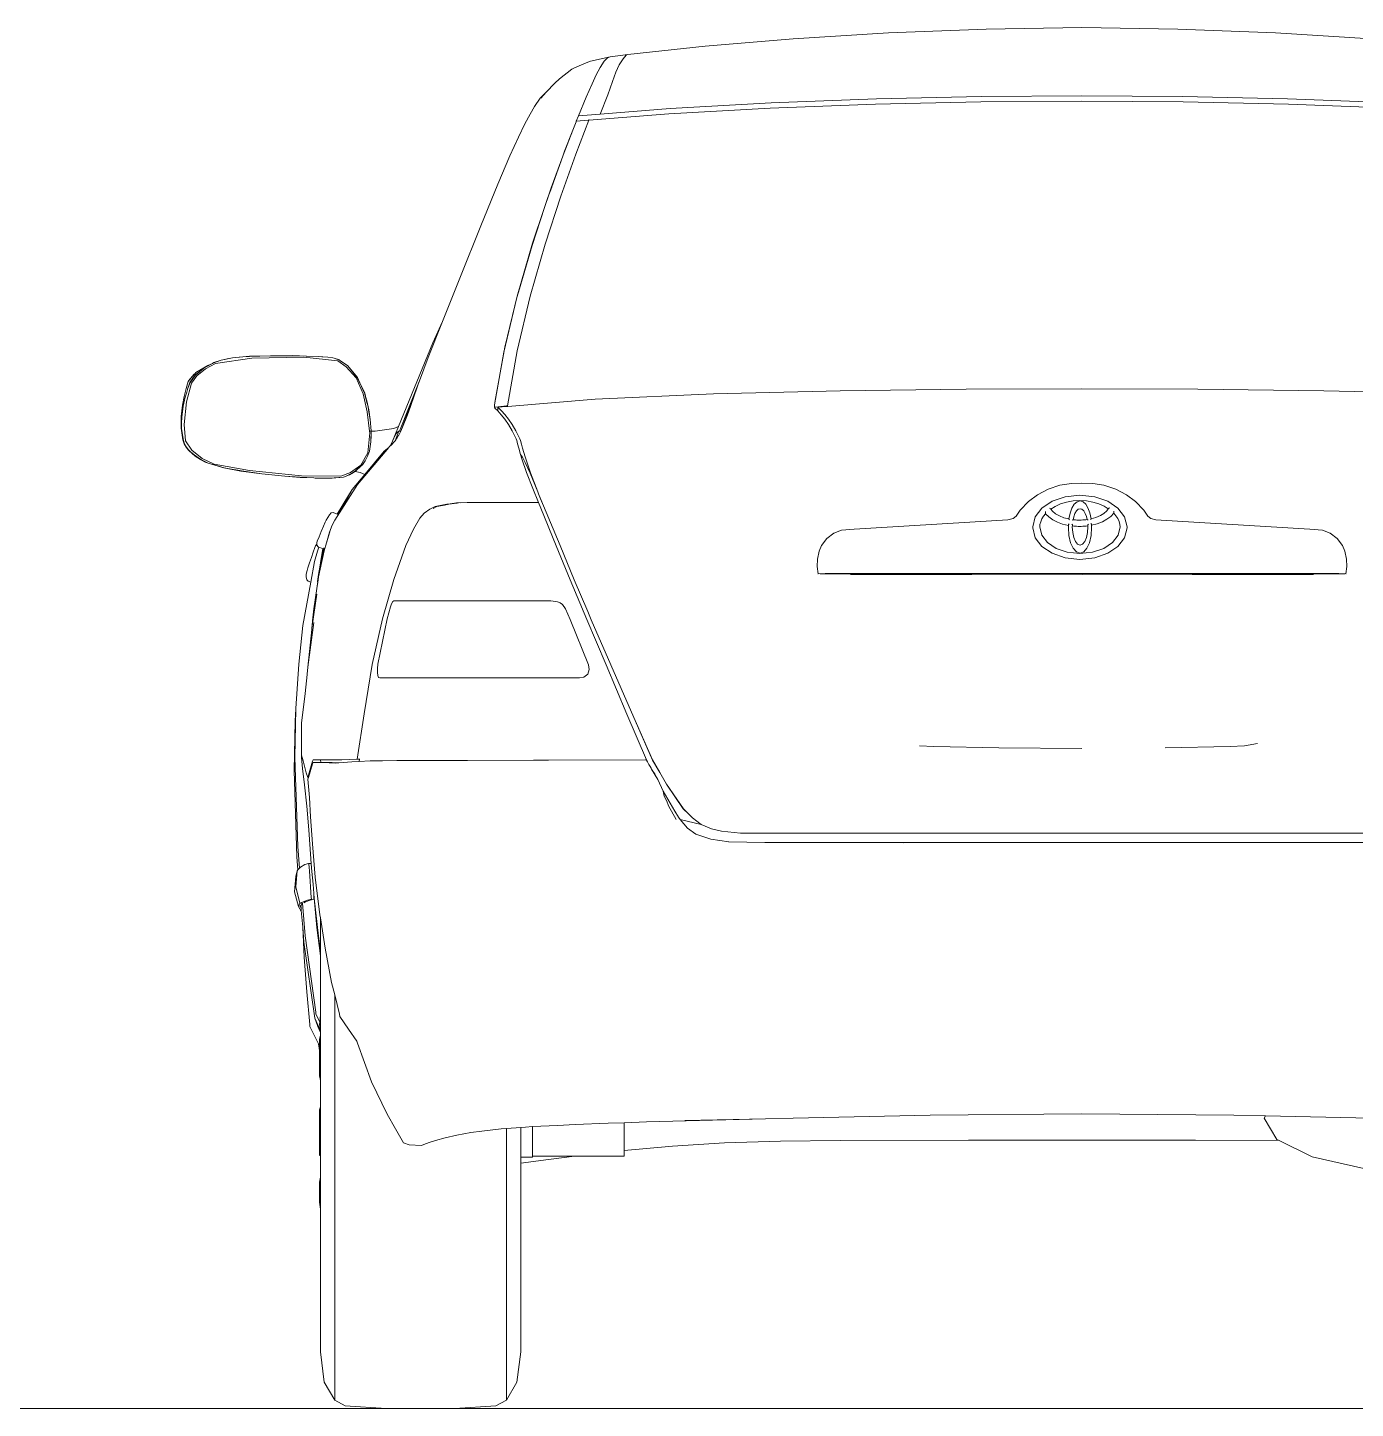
# Model space of a CAD drawing. Header units: inches. Extents: x 1944 to 3775, y -462 to 1299.
# Drawn here: x 2106.9 to 2164.9, y 1212.1 to 1272.4 of the extents above; entities that cross this region are included whole.
import ezdxf

# ---------------------------------------------------------------- set-up
doc = ezdxf.new("R2010")
doc.units = ezdxf.units.IN
doc.header["$MEASUREMENT"] = 0
doc.layers.add('CAR', color=173, linetype='Continuous', lineweight=13)

# ---------------------------------------------------------------- blocks, each defined once
blk = doc.blocks.new('A$C5CBA39AE')
at = {"layer": 'CAR'}
for p, q in [((-5.403, 60.23), (-1.212, 60.292)), ((2.978, 60.23), (-1.212, 60.292)), ((-17.681, 59.483), (-13.825, 59.804)), ((-13.825, 59.804), (-9.67, 60.061)), ((-9.67, 60.061), (-5.403, 60.23)), ((2.978, 60.23), (7.245, 60.061)), ((7.245, 60.061), (11.401, 59.804)), ((-21.831, 59.018), (-21.049, 59.118)), ((-21.131, 59.085), (-21.049, 59.118)), ((-21.049, 59.118), (-17.681, 59.483)), ((-23.376, 58.54), (-23.505, 58.476)), ((-22.795, 58.78), (-23.376, 58.54)), ((-22.677, 58.829), (-22.795, 58.78)), ((-22.677, 58.829), (-21.831, 59.018)), ((-22.264, 58.546), (-22.43, 58.236)), ((-22.085, 58.823), (-22.264, 58.546)), ((-21.936, 58.979), (-22.085, 58.823)), ((-21.831, 59.018), (-21.936, 58.979)), ((-21.571, 58.347), (-21.424, 58.661)), ((-21.424, 58.661), (-21.257, 58.935)), ((-21.257, 58.935), (-21.131, 59.085)), ((-24.041, 58.063), (-24.248, 57.862)), ((-24.041, 58.063), (-23.505, 58.476)), ((-22.43, 58.236), (-22.616, 57.843)), ((-21.931, 57.356), (-21.719, 57.946)), ((-21.719, 57.946), (-21.571, 58.347)), ((-24.889, 57.213), (-24.646, 57.451)), ((-24.855, 57.214), (-24.615, 57.469)), ((-24.646, 57.451), (-24.615, 57.469)), ((-24.615, 57.469), (-24.248, 57.862)), ((-22.616, 57.843), (-22.867, 57.262)), ((-22.256, 56.513), (-21.931, 57.356)), ((-10.195, 57.181), (-5.601, 57.282)), ((-5.601, 57.282), (-1.212, 57.314)), ((-1.212, 57.314), (3.177, 57.282)), ((3.177, 57.282), (7.771, 57.181)), ((-25.324, 56.506), (-25.134, 56.853)), ((-25.134, 56.853), (-24.889, 57.213)), ((-22.867, 57.262), (-23.206, 56.436)), ((-22.256, 56.513), (-19.2, 56.762)), ((-14.839, 56.781), (-19.263, 56.534)), ((-19.2, 56.762), (-14.795, 57.009)), ((-10.23, 56.953), (-14.839, 56.781)), ((-14.795, 57.009), (-10.195, 57.181)), ((-5.625, 57.053), (-10.23, 56.953)), ((-1.212, 57.085), (-5.625, 57.053)), ((3.201, 57.053), (-1.212, 57.085)), ((7.806, 56.953), (3.201, 57.053)), ((7.771, 57.181), (12.37, 57.009)), ((12.414, 56.781), (7.806, 56.953)), ((-25.83, 55.512), (-25.548, 56.084)), ((-25.548, 56.084), (-25.324, 56.506)), ((-23.452, 55.811), (-23.307, 56.184)), ((-22.75, 56.249), (-23.322, 54.771)), ((-23.211, 56.435), (-23.314, 56.205)), ((-22.772, 56.249), (-23.314, 56.205)), ((-23.314, 56.205), (-23.307, 56.184)), ((-23.307, 56.184), (-23.304, 56.19)), ((-23.211, 56.435), (-23.206, 56.436)), ((-23.206, 56.436), (-22.256, 56.513)), ((-22.777, 56.266), (-22.743, 56.269)), ((-19.263, 56.534), (-22.75, 56.251)), ((-22.75, 56.251), (-22.743, 56.268)), ((-22.75, 56.249), (-22.75, 56.251)), ((-22.743, 56.269), (-22.743, 56.268)), ((-26.208, 54.691), (-25.83, 55.512)), ((-23.873, 54.728), (-23.452, 55.811)), ((-23.812, 54.893), (-23.452, 55.811)), ((-23.873, 54.728), (-23.812, 54.893)), ((-26.736, 53.455), (-26.208, 54.691)), ((-24.396, 53.303), (-23.893, 54.672)), ((-24.376, 53.339), (-23.893, 54.672)), ((-23.322, 54.771), (-23.984, 52.935)), ((-23.893, 54.672), (-23.876, 54.718)), ((-23.876, 54.718), (-23.873, 54.728)), ((-27.476, 51.643), (-26.736, 53.455)), ((-24.542, 52.88), (-24.379, 53.33)), ((-24.496, 53.029), (-24.399, 53.293)), ((-24.399, 53.293), (-24.379, 53.33)), ((-24.399, 53.293), (-24.396, 53.303)), ((-24.376, 53.339), (-24.396, 53.303)), ((-24.379, 53.33), (-24.376, 53.339)), ((-24.708, 52.396), (-24.496, 53.029)), ((-24.689, 52.436), (-24.542, 52.88)), ((-23.984, 52.935), (-24.67, 50.838)), ((-25.234, 50.782), (-24.689, 52.436)), ((-25.213, 50.884), (-24.708, 52.396)), ((-24.689, 52.436), (-24.708, 52.396)), ((-28.369, 49.418), (-27.476, 51.643)), ((-25.865, 48.663), (-25.213, 50.884)), ((-25.828, 48.734), (-25.234, 50.782)), ((-24.67, 50.838), (-25.325, 48.56)), ((-29.151, 47.458), (-28.369, 49.418)), ((-26.466, 46.123), (-25.895, 48.503)), ((-26.429, 46.346), (-25.873, 48.63)), ((-25.895, 48.503), (-25.828, 48.734)), ((-25.325, 48.56), (-25.891, 46.181)), ((-25.828, 48.734), (-25.873, 48.63)), ((-25.873, 48.63), (-25.865, 48.663)), ((-29.777, 45.889), (-29.151, 47.458)), ((-29.575, 46.528), (-29.151, 47.458)), ((-31.074, 42.879), (-29.575, 46.528)), ((-37.473, 45.864), (-39.062, 45.62)), ((-38.82, 45.776), (-38.55, 45.826)), ((-38.817, 45.769), (-38.324, 45.868)), ((-38.55, 45.826), (-38.323, 45.875)), ((-38.55, 45.826), (-38.324, 45.868)), ((-38.324, 45.868), (-37.705, 45.928)), ((-38.323, 45.875), (-37.58, 45.94)), ((-37.705, 45.928), (-37.58, 45.94)), ((-37.705, 45.928), (-37.584, 45.938)), ((-37.584, 45.938), (-36.661, 45.962)), ((-37.58, 45.94), (-36.66, 45.964)), ((-35.204, 45.9), (-37.473, 45.864)), ((-36.661, 45.962), (-35.687, 45.957)), ((-36.66, 45.964), (-35.688, 45.972)), ((-35.688, 45.972), (-35.104, 45.944)), ((-35.687, 45.957), (-35.104, 45.944)), ((-33.727, 45.737), (-35.204, 45.9)), ((-35.104, 45.944), (-35.098, 45.944)), ((-35.098, 45.944), (-35.09, 45.943)), ((-35.09, 45.943), (-34.578, 45.925)), ((-35.09, 45.943), (-34.58, 45.928)), ((-34.58, 45.928), (-34.425, 45.918)), ((-34.578, 45.925), (-34.16, 45.9)), ((-34.425, 45.918), (-34.162, 45.905)), ((-34.425, 45.918), (-34.16, 45.9)), ((-34.162, 45.905), (-33.944, 45.872)), ((-34.16, 45.9), (-33.944, 45.872)), ((-33.944, 45.872), (-33.887, 45.864)), ((-33.944, 45.872), (-33.88, 45.864)), ((-33.887, 45.864), (-33.648, 45.777)), ((-33.88, 45.864), (-33.652, 45.78)), ((-30.156, 44.862), (-29.777, 45.889)), ((-26.872, 43.823), (-26.466, 46.123)), ((-26.85, 44.009), (-26.429, 46.346)), ((-25.891, 46.181), (-26.313, 43.778)), ((-39.975, 45.172), (-39.924, 45.23)), ((-39.948, 45.124), (-39.755, 45.282)), ((-39.944, 45.119), (-39.576, 45.428)), ((-39.924, 45.23), (-39.577, 45.435)), ((-39.502, 45.399), (-39.878, 45.091)), ((-39.755, 45.282), (-39.577, 45.435)), ((-39.755, 45.282), (-39.576, 45.428)), ((-39.577, 45.435), (-39.2, 45.633)), ((-39.577, 45.435), (-39.397, 45.54)), ((-39.576, 45.428), (-39.262, 45.598)), ((-39.062, 45.62), (-39.502, 45.399)), ((-39.2, 45.633), (-39.397, 45.54)), ((-39.262, 45.598), (-39.142, 45.66)), ((-39.262, 45.598), (-39.2, 45.633)), ((-39.2, 45.633), (-39.14, 45.664)), ((-39.142, 45.66), (-38.817, 45.769)), ((-39.14, 45.664), (-38.82, 45.776)), ((-33.351, 45.487), (-33.727, 45.737)), ((-33.648, 45.777), (-33.652, 45.78)), ((-33.648, 45.777), (-33.647, 45.777)), ((-33.647, 45.777), (-33.608, 45.749)), ((-33.608, 45.749), (-33.286, 45.52)), ((-33.608, 45.749), (-33.28, 45.52)), ((-32.919, 44.996), (-33.351, 45.487)), ((-33.286, 45.52), (-32.872, 45.016)), ((-33.28, 45.52), (-32.864, 45.02)), ((-40.352, 44.541), (-40.253, 44.835)), ((-40.108, 44.774), (-40.332, 43.955)), ((-40.283, 44.498), (-40.18, 44.796)), ((-40.283, 44.498), (-40.168, 44.794)), ((-40.253, 44.835), (-39.991, 45.153)), ((-40.239, 44.867), (-40.253, 44.835)), ((-40.239, 44.867), (-39.991, 45.153)), ((-40.18, 44.796), (-39.948, 45.124)), ((-40.168, 44.794), (-39.944, 45.119)), ((-39.878, 45.091), (-40.108, 44.774)), ((-39.991, 45.153), (-39.975, 45.172)), ((-32.608, 44.307), (-32.919, 44.996)), ((-32.872, 45.016), (-32.548, 44.327)), ((-32.864, 45.02), (-32.755, 44.782)), ((-32.567, 44.406), (-32.755, 44.782)), ((-32.755, 44.782), (-32.551, 44.337)), ((-31.022, 42.674), (-30.156, 44.862)), ((-30.548, 43.748), (-30.177, 44.805)), ((-30.319, 44.411), (-30.177, 44.805)), ((-30.177, 44.805), (-30.156, 44.862)), ((-40.514, 43.801), (-40.441, 44.192)), ((-40.479, 43.768), (-40.39, 44.153)), ((-40.476, 43.764), (-40.388, 44.156)), ((-40.441, 44.192), (-40.352, 44.541)), ((-40.39, 44.153), (-40.324, 44.367)), ((-40.388, 44.156), (-40.324, 44.367)), ((-40.324, 44.367), (-40.284, 44.496)), ((-40.283, 44.498), (-40.284, 44.496)), ((-32.435, 43.512), (-32.608, 44.307)), ((-32.551, 44.337), (-32.567, 44.406)), ((-32.551, 44.337), (-32.548, 44.332)), ((-32.548, 44.332), (-32.537, 44.283)), ((-32.489, 44.074), (-32.548, 44.327)), ((-32.548, 44.327), (-32.464, 43.98)), ((-32.537, 44.283), (-32.458, 43.991)), ((-32.537, 44.283), (-32.464, 43.98)), ((-30.319, 44.411), (-30.666, 43.488)), ((-22.485, 44.065), (-26.301, 43.755)), ((-17.311, 44.296), (-22.485, 44.065)), ((-11.772, 44.435), (-17.311, 44.296)), ((-6.271, 44.503), (-11.772, 44.435)), ((-1.212, 44.521), (-6.271, 44.503)), ((3.847, 44.503), (-1.212, 44.521)), ((9.348, 44.435), (3.847, 44.503)), ((14.886, 44.296), (9.348, 44.435)), ((-40.563, 43.316), (-40.514, 43.801)), ((-40.544, 43.284), (-40.521, 43.451)), ((-40.542, 43.289), (-40.476, 43.764)), ((-40.521, 43.451), (-40.479, 43.768)), ((-40.521, 43.451), (-40.476, 43.764)), ((-40.332, 43.955), (-40.439, 42.969)), ((-32.464, 43.98), (-32.402, 43.727)), ((-32.458, 43.991), (-32.372, 43.604)), ((-32.337, 42.672), (-32.435, 43.512)), ((-32.402, 43.727), (-32.375, 43.599)), ((-32.402, 43.727), (-32.372, 43.604)), ((-32.375, 43.599), (-32.31, 43.176)), ((-32.372, 43.604), (-32.304, 43.176)), ((-30.666, 43.488), (-30.976, 42.674)), ((-30.678, 43.389), (-30.548, 43.748)), ((-30.627, 43.515), (-30.678, 43.389)), ((-30.614, 43.549), (-30.627, 43.515)), ((-26.88, 43.702), (-26.879, 43.722)), ((-26.857, 43.68), (-26.88, 43.702)), ((-26.879, 43.722), (-26.877, 43.769)), ((-26.849, 43.725), (-26.879, 43.722)), ((-26.877, 43.769), (-26.872, 43.823)), ((-26.872, 43.823), (-26.864, 43.905)), ((-26.864, 43.905), (-26.85, 44.009)), ((-26.849, 43.725), (-26.857, 43.68)), ((-26.734, 43.56), (-26.857, 43.68)), ((-26.356, 43.774), (-26.849, 43.725)), ((-26.73, 43.556), (-26.734, 43.56)), ((-26.36, 43.751), (-26.73, 43.721)), ((-26.73, 43.721), (-26.575, 43.561)), ((-26.73, 43.721), (-26.73, 43.556)), ((-26.58, 43.389), (-26.73, 43.556)), ((-26.575, 43.561), (-26.423, 43.392)), ((-26.356, 43.774), (-26.36, 43.751)), ((-26.313, 43.754), (-26.36, 43.751)), ((-26.313, 43.778), (-26.356, 43.774)), ((-26.313, 43.749), (-26.313, 43.778)), ((-26.301, 43.755), (-26.308, 43.755)), ((-40.559, 42.806), (-40.563, 43.316)), ((-40.546, 42.784), (-40.544, 43.284)), ((-40.544, 43.014), (-40.542, 43.289)), ((-40.544, 42.784), (-40.544, 43.284)), ((-40.439, 42.969), (-40.374, 42.246)), ((-32.31, 43.176), (-32.268, 42.682)), ((-32.304, 43.176), (-32.264, 42.684)), ((-31.337, 42.239), (-31.074, 42.879)), ((-31.27, 42.781), (-31.074, 42.879)), ((-30.896, 42.843), (-30.968, 42.674)), ((-30.678, 43.389), (-30.896, 42.843)), ((-26.427, 43.195), (-26.58, 43.389)), ((-26.269, 42.965), (-26.427, 43.195)), ((-26.423, 43.392), (-26.271, 43.2)), ((-26.271, 43.2), (-26.112, 42.968)), ((-26.105, 42.684), (-26.269, 42.965)), ((-26.112, 42.968), (-25.946, 42.686)), ((-40.491, 42.292), (-40.559, 42.806)), ((-40.474, 42.266), (-40.546, 42.784)), ((-40.468, 42.268), (-40.544, 42.784)), ((-40.435, 42.125), (-40.491, 42.292)), ((-40.442, 42.171), (-40.474, 42.266)), ((-40.425, 42.121), (-40.468, 42.268)), ((-40.442, 42.171), (-40.468, 42.268)), ((-40.374, 42.246), (-40.1, 41.841)), ((-32.407, 41.732), (-32.327, 42.592)), ((-32.275, 42.209), (-32.343, 41.792)), ((-32.337, 42.672), (-32.293, 42.673)), ((-32.327, 42.592), (-32.337, 42.672)), ((-32.268, 42.682), (-32.28, 42.204)), ((-32.271, 42.481), (-32.28, 42.204)), ((-32.271, 42.481), (-32.275, 42.209)), ((-32.265, 42.673), (-32.271, 42.481)), ((-32.264, 42.684), (-32.265, 42.673)), ((-32.265, 42.673), (-32.089, 42.675)), ((-32.089, 42.675), (-31.27, 42.781)), ((-31.337, 42.239), (-31.417, 42.047)), ((-31.223, 42.248), (-31.413, 42.051)), ((-31.413, 42.051), (-31.337, 42.239)), ((-31.21, 42.494), (-31.337, 42.239)), ((-31.223, 42.248), (-31.05, 42.674)), ((-31.205, 42.268), (-31.223, 42.248)), ((-31.166, 42.562), (-31.21, 42.494)), ((-31.14, 42.369), (-31.205, 42.268)), ((-31.12, 42.622), (-31.166, 42.562)), ((-31.14, 42.376), (-31.106, 42.462)), ((-31.14, 42.376), (-31.135, 42.377)), ((-31.135, 42.377), (-31.14, 42.369)), ((-31.14, 42.369), (-31.14, 42.376)), ((-31.08, 42.462), (-31.135, 42.377)), ((-31.05, 42.674), (-31.12, 42.622)), ((-31.077, 42.466), (-31.08, 42.462)), ((-30.997, 42.618), (-31.077, 42.466)), ((-31.05, 42.674), (-31.022, 42.674)), ((-31.022, 42.674), (-30.976, 42.674)), ((-30.981, 42.649), (-30.997, 42.618)), ((-30.987, 42.646), (-30.997, 42.618)), ((-30.969, 42.671), (-30.981, 42.649)), ((-30.976, 42.674), (-30.968, 42.674)), ((-30.969, 42.673), (-30.969, 42.671)), ((-30.968, 42.674), (-30.966, 42.674)), ((-25.93, 42.341), (-26.105, 42.684)), ((-25.946, 42.686), (-25.77, 42.341)), ((-25.905, 42.262), (-25.93, 42.341)), ((-25.866, 42.117), (-25.905, 42.262)), ((-25.77, 42.341), (-25.744, 42.26)), ((-25.744, 42.26), (-25.703, 42.108)), ((-40.428, 42.12), (-40.442, 42.171)), ((-40.342, 41.968), (-40.435, 42.125)), ((-40.348, 41.984), (-40.428, 42.12)), ((-40.348, 41.984), (-40.425, 42.121)), ((-40.347, 41.983), (-40.348, 41.984)), ((-40.347, 41.983), (-40.244, 41.85)), ((-40.24, 41.84), (-40.347, 41.983)), ((-40.24, 41.84), (-40.342, 41.968)), ((-40.157, 41.771), (-40.244, 41.85)), ((-39.997, 41.623), (-40.24, 41.84)), ((-40.227, 41.823), (-40.24, 41.84)), ((-40.157, 41.771), (-40.24, 41.84)), ((-39.955, 41.581), (-40.227, 41.823)), ((-39.992, 41.632), (-40.157, 41.771)), ((-40.1, 41.841), (-39.651, 41.479)), ((-39.729, 41.444), (-39.997, 41.623)), ((-39.751, 41.461), (-39.992, 41.632)), ((-32.869, 40.349), (-31.499, 41.958)), ((-32.718, 41.19), (-32.407, 41.732)), ((-32.549, 40.776), (-31.69, 41.801)), ((-32.42, 41.576), (-32.344, 41.792)), ((-32.28, 42.204), (-32.344, 41.792)), ((-32.343, 41.792), (-32.344, 41.792)), ((-31.499, 41.958), (-31.69, 41.801)), ((-31.499, 41.958), (-31.476, 41.985)), ((-31.417, 42.047), (-31.476, 41.985)), ((-31.413, 42.051), (-31.417, 42.047)), ((-25.817, 41.928), (-25.866, 42.117)), ((-25.743, 41.657), (-25.817, 41.928)), ((-25.743, 41.657), (-25.66, 41.536)), ((-25.69, 41.461), (-25.743, 41.657)), ((-25.703, 42.108), (-25.658, 41.933)), ((-25.658, 41.933), (-25.543, 41.547)), ((-39.955, 41.581), (-39.715, 41.434)), ((-39.632, 41.392), (-39.751, 41.461)), ((-39.729, 41.444), (-39.751, 41.461)), ((-39.715, 41.434), (-39.729, 41.444)), ((-39.703, 41.427), (-39.715, 41.434)), ((-39.632, 41.392), (-39.703, 41.427)), ((-39.7, 41.424), (-39.703, 41.427)), ((-39.672, 41.41), (-39.7, 41.424)), ((-39.511, 41.32), (-39.672, 41.41)), ((-39.389, 41.269), (-39.672, 41.41)), ((-39.632, 41.392), (-39.672, 41.41)), ((-39.651, 41.479), (-39.129, 41.229)), ((-39.623, 41.387), (-39.632, 41.392)), ((-39.384, 41.272), (-39.623, 41.387)), ((-39.511, 41.32), (-39.389, 41.269)), ((-38.937, 41.138), (-39.389, 41.269)), ((-38.807, 41.104), (-39.384, 41.272)), ((-38.807, 41.104), (-39.171, 41.22)), ((-39.129, 41.229), (-37.587, 40.956)), ((-38.937, 41.138), (-38.764, 41.078)), ((-38.693, 41.068), (-38.937, 41.138)), ((-38.696, 41.072), (-38.807, 41.104)), ((-38.625, 41.055), (-38.764, 41.078)), ((-38.454, 41.027), (-38.696, 41.072)), ((-38.625, 41.055), (-38.693, 41.068)), ((-37.952, 40.927), (-38.625, 41.055)), ((-38.454, 41.027), (-37.997, 40.95)), ((-37.936, 40.932), (-38.454, 41.027)), ((-33.07, 40.933), (-32.718, 41.19)), ((-32.948, 40.937), (-32.804, 41.068)), ((-32.681, 41.18), (-32.932, 40.948)), ((-32.699, 41.161), (-32.932, 40.948)), ((-32.699, 41.161), (-32.929, 40.941)), ((-32.804, 41.068), (-32.681, 41.18)), ((-32.648, 41.208), (-32.699, 41.161)), ((-32.681, 41.18), (-32.655, 41.204)), ((-32.571, 41.318), (-32.655, 41.204)), ((-32.528, 41.378), (-32.648, 41.208)), ((-32.571, 41.318), (-32.648, 41.208)), ((-32.528, 41.38), (-32.571, 41.318)), ((-32.45, 41.521), (-32.528, 41.378)), ((-32.45, 41.521), (-32.528, 41.38)), ((-32.422, 41.574), (-32.45, 41.521)), ((-32.42, 41.576), (-32.422, 41.574)), ((-25.483, 40.872), (-25.69, 41.461)), ((-25.66, 41.536), (-25.54, 41.304)), ((-25.543, 41.547), (-25.304, 40.849)), ((-25.54, 41.304), (-25.312, 40.84)), ((-37.041, 40.801), (-37.952, 40.927)), ((-37.04, 40.804), (-37.936, 40.932)), ((-37.587, 40.956), (-35.306, 40.719)), ((-36.033, 40.701), (-37.041, 40.801)), ((-36.036, 40.708), (-37.04, 40.804)), ((-35.364, 40.66), (-36.036, 40.708)), ((-35.368, 40.655), (-36.033, 40.701)), ((-34.777, 40.628), (-35.368, 40.655)), ((-34.777, 40.628), (-35.364, 40.66)), ((-35.306, 40.719), (-33.595, 40.707)), ((-34.712, 40.625), (-34.777, 40.628)), ((-34.712, 40.625), (-34.704, 40.624)), ((-34.457, 40.621), (-34.704, 40.624)), ((-34.084, 40.615), (-34.457, 40.621)), ((-34.088, 40.616), (-34.457, 40.621)), ((-33.475, 40.667), (-34.088, 40.616)), ((-33.966, 40.625), (-34.088, 40.616)), ((-33.966, 40.625), (-34.084, 40.615)), ((-33.476, 40.66), (-33.966, 40.625)), ((-33.595, 40.707), (-33.17, 40.86)), ((-33.216, 40.761), (-33.476, 40.66)), ((-33.216, 40.761), (-33.475, 40.667)), ((-33.328, 40.725), (-33.009, 40.897)), ((-33.009, 40.897), (-33.216, 40.761)), ((-33.038, 40.872), (-33.216, 40.761)), ((-33.17, 40.86), (-33.07, 40.933)), ((-33.099, 40.12), (-32.549, 40.776)), ((-33.058, 40.93), (-33.07, 40.933)), ((-32.929, 40.941), (-33.038, 40.872)), ((-33.038, 40.872), (-32.998, 40.892)), ((-32.948, 40.937), (-33.009, 40.897)), ((-32.971, 40.911), (-32.998, 40.892)), ((-32.929, 40.941), (-32.971, 40.911)), ((-32.745, 40.86), (-32.971, 40.911)), ((-32.932, 40.948), (-32.948, 40.937)), ((-32.549, 40.776), (-32.745, 40.86)), ((-25.206, 40.168), (-25.483, 40.872)), ((-25.312, 40.84), (-24.988, 40.029)), ((-25.304, 40.849), (-24.988, 40.029)), ((-1.212, 40.402), (-1.674, 40.382)), ((-0.743, 40.382), (-1.212, 40.402)), ((-32.869, 40.349), (-33.846, 38.78)), ((-33.271, 39.803), (-33.38, 39.618)), ((-33.342, 39.72), (-33.259, 39.857)), ((-33.193, 39.937), (-33.271, 39.803)), ((-33.259, 39.857), (-33.099, 40.12)), ((-33.259, 39.857), (-33.185, 39.976)), ((-33.158, 40.007), (-33.193, 39.937)), ((-33.185, 39.976), (-33.158, 40.007)), ((-24.953, 39.56), (-25.206, 40.168)), ((-24.988, 40.029), (-24.954, 39.941)), ((-24.954, 39.941), (-24.872, 39.72)), ((-24.954, 39.941), (-24.734, 39.414)), ((-3.157, 39.898), (-3.543, 39.594)), ((-2.693, 40.143), (-3.157, 39.898)), ((-2.173, 40.311), (-2.693, 40.143)), ((-2.518, 39.609), (-1.953, 39.805)), ((-1.674, 40.382), (-2.173, 40.311)), ((-1.953, 39.805), (-1.302, 39.876)), ((-1.302, 39.876), (-0.652, 39.805)), ((-0.251, 40.311), (-0.743, 40.382)), ((-0.652, 39.805), (-0.086, 39.609)), ((0.268, 40.143), (-0.251, 40.311)), ((0.733, 39.898), (0.268, 40.143)), ((1.119, 39.594), (0.733, 39.898)), ((-33.754, 39.054), (-33.342, 39.72)), ((-33.752, 39.053), (-33.626, 39.256)), ((-33.751, 39.052), (-33.626, 39.256)), ((-33.555, 39.325), (-33.728, 39.042)), ((-33.626, 39.256), (-33.444, 39.554)), ((-33.38, 39.618), (-33.555, 39.325)), ((-33.444, 39.554), (-33.342, 39.72)), ((-29.955, 39.087), (-29.698, 39.271)), ((-29.698, 39.271), (-29.473, 39.375)), ((-29.393, 39.375), (-29.562, 39.297)), ((-29.473, 39.375), (-28.959, 39.486)), ((-29.068, 39.445), (-29.393, 39.375)), ((-29.068, 39.445), (-28.922, 39.489)), ((-28.879, 39.486), (-29.068, 39.445)), ((-28.959, 39.486), (-28.922, 39.489)), ((-28.922, 39.489), (-28.533, 39.535)), ((-28.922, 39.489), (-28.516, 39.528)), ((-28.516, 39.528), (-28.879, 39.486)), ((-28.533, 39.535), (-28.065, 39.554)), ((-28.516, 39.528), (-28.512, 39.528)), ((-28.453, 39.535), (-28.512, 39.528)), ((-28.05, 39.552), (-28.376, 39.538)), ((-28.065, 39.554), (-26.727, 39.56)), ((-26.647, 39.559), (-26.727, 39.56)), ((-26.527, 39.56), (-26.647, 39.559)), ((-26.636, 39.558), (-26.647, 39.559)), ((-26.636, 39.558), (-26.527, 39.56)), ((-26.527, 39.56), (-26.412, 39.56)), ((-26.412, 39.56), (-26.317, 39.56)), ((-24.953, 39.56), (-26.317, 39.56)), ((-24.846, 39.303), (-24.953, 39.56)), ((-24.872, 39.72), (-24.734, 39.414)), ((-24.846, 39.303), (-24.18, 37.671)), ((-24.734, 39.414), (-24.012, 37.672)), ((-3.907, 39.225), (-4.084, 38.964)), ((-3.543, 39.594), (-3.907, 39.225)), ((-3.256, 38.931), (-2.964, 39.31)), ((-2.964, 39.31), (-2.518, 39.609)), ((-2.589, 39.295), (-2.634, 39.308)), ((-2.589, 39.295), (-2.568, 39.268)), ((-2.568, 39.268), (-2.381, 39.384)), ((-2.568, 39.268), (-2.497, 39.173)), ((-2.381, 39.384), (-2.144, 39.491)), ((-2.144, 39.491), (-1.883, 39.571)), ((-1.883, 39.571), (-1.601, 39.622)), ((-1.728, 39.095), (-1.649, 39.314)), ((-1.649, 39.314), (-1.548, 39.483)), ((-1.601, 39.622), (-1.302, 39.64)), ((-1.548, 39.483), (-1.43, 39.592)), ((-1.454, 39.189), (-1.378, 39.26)), ((-1.43, 39.592), (-1.299, 39.63)), ((-1.378, 39.26), (-1.295, 39.285)), ((-1.302, 39.64), (-1.011, 39.623)), ((-1.299, 39.63), (-1.168, 39.592)), ((-1.295, 39.285), (-1.212, 39.26)), ((-1.212, 39.26), (-1.137, 39.191)), ((-1.168, 39.592), (-1.05, 39.485)), ((-1.137, 39.191), (-1.072, 39.083)), ((-1.05, 39.485), (-0.95, 39.318)), ((-1.011, 39.623), (-0.736, 39.575)), ((-0.95, 39.318), (-0.871, 39.101)), ((-0.736, 39.575), (-0.48, 39.498)), ((-0.48, 39.498), (-0.248, 39.396)), ((-0.251, 39.08), (-0.126, 39.19)), ((-0.248, 39.396), (-0.062, 39.284)), ((-0.126, 39.19), (-0.062, 39.284)), ((-0.086, 39.609), (0.359, 39.31)), ((-0.062, 39.284), (-0.042, 39.313)), ((-0.042, 39.313), (0.002, 39.326)), ((0.359, 39.31), (0.652, 38.931)), ((1.483, 39.225), (1.119, 39.594)), ((1.66, 38.964), (1.483, 39.225)), ((-34.351, 38.517), (-34.273, 38.702)), ((-34.273, 38.702), (-34.238, 38.78)), ((-34.238, 38.78), (-34.091, 39.017)), ((-34.091, 39.017), (-34.016, 39.106)), ((-34.016, 39.106), (-33.918, 39.121)), ((-33.846, 38.78), (-33.963, 38.57)), ((-33.918, 39.121), (-33.754, 39.054)), ((-33.754, 39.054), (-33.752, 39.053)), ((-33.752, 39.053), (-33.751, 39.052)), ((-33.751, 39.052), (-33.728, 39.042)), ((-30.422, 38.398), (-30.14, 38.871)), ((-30.14, 38.871), (-29.955, 39.087)), ((-6.105, 38.702), (-11.17, 38.39)), ((-4.446, 38.793), (-6.105, 38.702)), ((-4.223, 38.857), (-4.446, 38.793)), ((-4.084, 38.964), (-4.223, 38.857)), ((-3.361, 38.495), (-3.256, 38.931)), ((-3.057, 38.491), (-3.048, 38.593)), ((-3.048, 38.593), (-3.014, 38.719)), ((-3.014, 38.719), (-2.96, 38.841)), ((-2.96, 38.841), (-2.888, 38.956)), ((-2.888, 38.956), (-2.799, 39.066)), ((-2.799, 39.107), (-2.801, 39.157)), ((-2.799, 39.066), (-2.799, 39.107)), ((-2.799, 39.066), (-2.664, 38.928)), ((-2.664, 38.928), (-2.493, 38.805)), ((-2.497, 39.173), (-2.366, 39.064)), ((-2.493, 38.805), (-2.289, 38.701)), ((-2.366, 39.064), (-2.2, 38.97)), ((-2.289, 38.701), (-2.057, 38.617)), ((-2.2, 38.97), (-2.003, 38.893)), ((-2.057, 38.617), (-1.803, 38.557)), ((-2.003, 38.893), (-1.78, 38.836)), ((-1.803, 38.557), (-1.801, 38.597)), ((-1.801, 38.597), (-1.769, 38.625)), ((-1.78, 38.836), (-1.728, 39.095)), ((-1.78, 38.836), (-1.756, 38.803)), ((-1.632, 38.574), (-1.662, 38.612)), ((-1.61, 38.806), (-1.648, 38.783)), ((-1.61, 38.806), (-1.601, 38.805)), ((-1.601, 38.805), (-1.572, 38.936)), ((-1.601, 38.805), (-1.554, 38.8)), ((-1.572, 38.936), (-1.519, 39.079)), ((-1.554, 38.8), (-1.497, 38.795)), ((-1.519, 39.079), (-1.454, 39.189)), ((-1.497, 38.795), (-1.439, 38.792)), ((-1.439, 38.792), (-1.38, 38.789)), ((-1.38, 38.789), (-1.321, 38.789)), ((-1.321, 38.789), (-1.251, 38.79)), ((-1.251, 38.79), (-1.181, 38.793)), ((-1.181, 38.793), (-1.114, 38.798)), ((-1.114, 38.798), (-1.047, 38.805)), ((-1.072, 39.083), (-1.019, 38.941)), ((-1.047, 38.805), (-0.99, 38.813)), ((-1.019, 38.941), (-0.99, 38.813)), ((-0.99, 38.813), (-0.981, 38.814)), ((-0.943, 38.792), (-0.981, 38.814)), ((-0.958, 38.577), (-0.928, 38.615)), ((-0.871, 39.101), (-0.818, 38.844)), ((-0.818, 38.844), (-0.842, 38.81)), ((-0.797, 38.609), (-0.829, 38.636)), ((-0.818, 38.844), (-0.601, 38.904)), ((-0.797, 38.609), (-0.795, 38.569)), ((-0.795, 38.569), (-0.545, 38.632)), ((-0.601, 38.904), (-0.41, 38.984)), ((-0.545, 38.632), (-0.318, 38.719)), ((-0.41, 38.984), (-0.251, 39.08)), ((-0.318, 38.719), (-0.12, 38.825)), ((-0.12, 38.825), (0.045, 38.949)), ((0.045, 38.949), (0.173, 39.088)), ((0.174, 39.18), (0.173, 39.129)), ((0.173, 39.129), (0.173, 39.088)), ((0.173, 39.088), (0.269, 38.975)), ((0.269, 38.975), (0.347, 38.856)), ((0.347, 38.856), (0.406, 38.73)), ((0.406, 38.73), (0.442, 38.599)), ((0.442, 38.599), (0.452, 38.491)), ((0.652, 38.931), (0.757, 38.495)), ((1.798, 38.857), (1.66, 38.964)), ((2.021, 38.793), (1.798, 38.857)), ((3.68, 38.702), (2.021, 38.793)), ((8.746, 38.39), (3.68, 38.702)), ((-34.619, 37.863), (-34.543, 38.051)), ((-34.543, 38.051), (-34.448, 38.284)), ((-34.448, 38.284), (-34.351, 38.517)), ((-34.218, 37.788), (-34.066, 38.275)), ((-34.085, 38.259), (-34.218, 37.788)), ((-33.963, 38.57), (-34.085, 38.259)), ((-30.756, 37.682), (-30.422, 38.398)), ((-12.361, 37.988), (-12.587, 37.672)), ((-12.059, 38.222), (-12.361, 37.988)), ((-11.718, 38.345), (-12.059, 38.222)), ((-11.17, 38.39), (-11.718, 38.345)), ((-3.361, 38.454), (-3.361, 38.495)), ((-3.361, 38.454), (-3.256, 38.017)), ((-3.256, 38.017), (-2.964, 37.638)), ((-3.059, 38.502), (-3.057, 38.491)), ((-3.057, 38.491), (-2.97, 38.129)), ((-2.97, 38.129), (-2.72, 37.806)), ((-1.806, 38.505), (-1.803, 38.557)), ((-1.806, 38.465), (-1.806, 38.505)), ((-1.806, 38.465), (-1.78, 38.109)), ((-1.78, 38.109), (-1.708, 37.801)), ((-1.636, 38.509), (-1.634, 38.492)), ((-1.634, 38.492), (-1.632, 38.533)), ((-1.634, 38.492), (-1.618, 38.251)), ((-1.632, 38.533), (-1.632, 38.574)), ((-1.632, 38.533), (-1.571, 38.527)), ((-1.618, 38.251), (-1.57, 38.027)), ((-1.571, 38.527), (-1.51, 38.521)), ((-1.57, 38.027), (-1.496, 37.85)), ((-1.51, 38.521), (-1.447, 38.516)), ((-1.447, 38.516), (-1.384, 38.513)), ((-1.384, 38.513), (-1.321, 38.512)), ((-1.321, 38.512), (-1.246, 38.513)), ((-1.246, 38.513), (-1.173, 38.516)), ((-1.173, 38.516), (-1.1, 38.521)), ((-1.1, 38.521), (-1.028, 38.528)), ((-1.094, 37.85), (-1.02, 38.027)), ((-1.028, 38.528), (-0.958, 38.536)), ((-1.02, 38.027), (-0.972, 38.251)), ((-0.972, 38.251), (-0.956, 38.492)), ((-0.958, 38.536), (-0.958, 38.577)), ((-0.958, 38.536), (-0.956, 38.492)), ((-0.956, 38.492), (-0.954, 38.509)), ((-0.89, 37.801), (-0.818, 38.109)), ((-0.818, 38.109), (-0.792, 38.465)), ((-0.795, 38.569), (-0.792, 38.505)), ((-0.792, 38.465), (-0.792, 38.505)), ((0.116, 37.806), (0.365, 38.129)), ((0.359, 37.638), (0.652, 38.017)), ((0.365, 38.129), (0.452, 38.491)), ((0.452, 38.491), (0.455, 38.502)), ((0.652, 38.017), (0.757, 38.454)), ((0.757, 38.454), (0.757, 38.495)), ((9.294, 38.345), (8.746, 38.39)), ((9.635, 38.222), (9.294, 38.345)), ((9.936, 37.988), (9.635, 38.222)), ((10.163, 37.672), (9.936, 37.988)), ((-34.799, 37.39), (-34.878, 37.161)), ((-34.73, 37.587), (-34.799, 37.39)), ((-34.739, 36.983), (-34.605, 37.428)), ((-34.699, 37.666), (-34.73, 37.587)), ((-34.699, 37.666), (-34.645, 37.733)), ((-34.645, 37.733), (-34.646, 37.698)), ((-34.646, 37.698), (-34.585, 37.625)), ((-34.643, 37.797), (-34.645, 37.733)), ((-34.643, 37.797), (-34.619, 37.863)), ((-34.605, 37.428), (-34.55, 37.61)), ((-34.585, 37.625), (-34.55, 37.61)), ((-34.325, 37.444), (-34.559, 36.314)), ((-34.55, 37.61), (-34.397, 37.547)), ((-34.334, 37.563), (-34.421, 37.086)), ((-34.407, 37.372), (-34.377, 37.548)), ((-34.334, 37.563), (-34.33, 37.581)), ((-34.325, 37.444), (-34.218, 37.788)), ((-31.282, 36.201), (-30.756, 37.682)), ((-23.565, 36.18), (-24.18, 37.671)), ((-24.012, 37.672), (-23.39, 36.184)), ((-24.012, 37.672), (-23.392, 36.18)), ((-12.693, 37.435), (-12.763, 37.087)), ((-12.587, 37.672), (-12.693, 37.435)), ((-2.964, 37.638), (-2.518, 37.339)), ((-2.72, 37.806), (-2.34, 37.551)), ((-2.34, 37.551), (-1.858, 37.383)), ((-1.858, 37.383), (-1.302, 37.323)), ((-1.708, 37.801), (-1.598, 37.557)), ((-1.598, 37.557), (-1.459, 37.398)), ((-1.496, 37.85), (-1.403, 37.735)), ((-1.459, 37.398), (-1.299, 37.34)), ((-1.403, 37.735), (-1.295, 37.693)), ((-1.302, 37.323), (-0.747, 37.383)), ((-1.299, 37.34), (-1.138, 37.398)), ((-1.295, 37.693), (-1.187, 37.735)), ((-1.187, 37.735), (-1.094, 37.85)), ((-1.138, 37.398), (-0.999, 37.557)), ((-0.999, 37.557), (-0.89, 37.801)), ((-0.747, 37.383), (-0.265, 37.551)), ((-0.265, 37.551), (0.116, 37.806)), ((-0.086, 37.339), (0.359, 37.638)), ((10.269, 37.435), (10.163, 37.672)), ((10.338, 37.087), (10.269, 37.435)), ((-34.961, 36.916), (-35.032, 36.704)), ((-34.878, 37.161), (-34.961, 36.916)), ((-34.906, 36.08), (-34.739, 36.979)), ((-34.739, 36.983), (-34.739, 36.979)), ((-34.421, 37.086), (-34.545, 36.418)), ((-34.542, 36.569), (-34.485, 36.917)), ((-34.485, 36.917), (-34.407, 37.372)), ((-12.763, 37.087), (-12.783, 36.763)), ((-2.518, 37.339), (-1.953, 37.143)), ((-1.953, 37.143), (-1.302, 37.073)), ((-1.302, 37.073), (-0.652, 37.143)), ((-0.652, 37.143), (-0.086, 37.339)), ((10.358, 36.763), (10.338, 37.087)), ((-35.066, 36.593), (-35.1, 36.433)), ((-35.1, 36.433), (-35.1, 36.315)), ((-35.1, 36.315), (-35.082, 36.184)), ((-35.082, 36.184), (-35.017, 36.118)), ((-35.032, 36.704), (-35.066, 36.593)), ((-34.559, 36.314), (-34.636, 35.803)), ((-34.61, 36.134), (-34.601, 36.197)), ((-34.582, 36.244), (-34.605, 36.129)), ((-34.602, 36.062), (-34.559, 36.314)), ((-34.601, 36.197), (-34.581, 36.326)), ((-34.545, 36.418), (-34.582, 36.244)), ((-34.581, 36.326), (-34.542, 36.569)), ((-31.775, 34.47), (-31.282, 36.201)), ((-23.565, 36.18), (-22.84, 34.447)), ((-23.392, 36.18), (-22.807, 34.804)), ((-23.39, 36.184), (-22.807, 34.804)), ((-12.783, 36.763), (-12.735, 36.44)), ((-12.748, 36.44), (-12.735, 36.44)), ((-12.735, 36.44), (-12.432, 36.46)), ((-12.735, 36.44), (-12.735, 36.438)), ((-12.653, 36.44), (-12.265, 36.44)), ((10.008, 36.46), (-12.432, 36.46)), ((-12.265, 36.44), (-12.236, 36.439)), ((9.834, 36.44), (-12.236, 36.439)), ((-6.024, 36.416), (-11.322, 36.416)), ((-6.024, 36.416), (-4.076, 36.42)), ((-4.076, 36.42), (-1.208, 36.416)), ((-1.208, 36.416), (1.652, 36.42)), ((1.652, 36.42), (3.6, 36.416)), ((3.6, 36.416), (8.9, 36.416)), ((9.834, 36.44), (10.277, 36.44)), ((10.008, 36.46), (10.311, 36.44)), ((10.31, 36.438), (10.311, 36.44)), ((10.311, 36.44), (10.358, 36.763)), ((10.311, 36.44), (10.323, 36.44)), ((-34.906, 36.08), (-35.254, 34.192)), ((-35.017, 36.118), (-34.906, 36.08)), ((-34.636, 35.803), (-34.768, 34.919)), ((-34.602, 36.062), (-34.636, 35.803)), ((-34.614, 36.094), (-34.61, 36.134)), ((-34.605, 36.129), (-34.614, 36.094)), ((-34.855, 34.074), (-34.644, 35.553)), ((-31.421, 35.005), (-31.569, 34.475)), ((-31.376, 35.128), (-31.421, 35.005)), ((-31.323, 35.23), (-31.376, 35.128)), ((-31.275, 35.26), (-31.323, 35.23)), ((-24.411, 35.26), (-31.275, 35.26)), ((-24.12, 35.218), (-24.411, 35.26)), ((-24.012, 35.17), (-24.12, 35.218)), ((-23.908, 35.106), (-24.012, 35.17)), ((-23.778, 34.92), (-23.908, 35.106)), ((-34.824, 34.375), (-34.826, 34.359)), ((-34.824, 34.387), (-34.768, 34.919)), ((-34.824, 34.387), (-34.824, 34.379)), ((-34.824, 34.375), (-34.824, 34.379)), ((-32.217, 32.489), (-31.775, 34.47)), ((-31.569, 34.475), (-31.976, 32.493)), ((-23.567, 34.45), (-23.778, 34.92)), ((-22.768, 32.472), (-23.567, 34.45)), ((-21.996, 32.469), (-22.84, 34.447)), ((-22.807, 34.804), (-22.653, 34.44)), ((-22.653, 34.44), (-22.652, 34.44)), ((-22.652, 34.44), (-21.801, 32.472)), ((-35.43, 32.497), (-35.254, 34.188)), ((-35.254, 34.188), (-35.254, 34.192)), ((-35.031, 32.359), (-34.777, 34.315)), ((-35.031, 32.359), (-34.864, 34.011)), ((-34.864, 34.011), (-34.855, 34.074)), ((-34.826, 34.354), (-34.855, 34.074)), ((-34.826, 34.359), (-34.826, 34.354)), ((-35.554, 30.555), (-35.43, 32.493)), ((-35.43, 32.493), (-35.43, 32.497)), ((-35.063, 32.045), (-35.147, 31.214)), ((-35.061, 32.063), (-35.063, 32.045)), ((-35.061, 32.063), (-35.031, 32.359)), ((-32.576, 30.324), (-32.217, 32.489)), ((-31.994, 32.311), (-31.995, 32.137)), ((-31.995, 32.137), (-31.977, 31.996)), ((-31.976, 32.493), (-31.994, 32.311)), ((-31.977, 31.996), (-31.939, 31.91)), ((-22.976, 31.932), (-22.8, 32.061)), ((-22.8, 32.061), (-22.737, 32.265)), ((-22.737, 32.265), (-22.768, 32.472)), ((-21.097, 30.314), (-21.996, 32.469)), ((-21.801, 32.472), (-20.892, 30.4)), ((-31.939, 31.91), (-31.891, 31.9)), ((-23.164, 31.9), (-31.891, 31.9)), ((-23.164, 31.9), (-22.976, 31.932)), ((-35.147, 31.214), (-35.289, 30.039)), ((-35.597, 28.429), (-35.554, 30.549)), ((-35.585, 30.014), (-35.554, 30.549)), ((-35.554, 30.551), (-35.554, 30.555)), ((-35.554, 30.549), (-35.554, 30.551)), ((-32.87, 28.353), (-32.576, 30.324)), ((-20.244, 28.315), (-21.097, 30.314)), ((-20.889, 30.394), (-20.892, 30.4)), ((-20.889, 30.394), (-19.97, 28.321)), ((-20.889, 30.394), (-19.972, 28.3)), ((-35.628, 27.851), (-35.585, 30.014)), ((-35.289, 30.039), (-35.306, 29.933)), ((-35.306, 29.933), (-35.306, 29.849)), ((-35.306, 29.849), (-35.306, 28.417)), ((-35.305, 28.521), (-35.306, 29.849)), ((5.885, 28.932), (6.452, 29.028)), ((-35.597, 28.427), (-35.597, 28.429)), ((-35.597, 28.425), (-35.597, 28.427)), ((-35.472, 24.536), (-35.597, 28.425)), ((-35.306, 28.417), (-35.305, 28.521)), ((-35.263, 27.94), (-35.306, 28.417)), ((-35.305, 28.521), (-35.239, 28.271)), ((-33.552, 28.323), (-32.87, 28.353)), ((-32.87, 28.353), (-32.773, 28.353)), ((-32.773, 28.353), (-32.788, 28.249)), ((-32.773, 28.353), (-32.756, 28.353)), ((-8.309, 28.932), (-7.681, 28.9)), ((-7.681, 28.9), (-4.843, 28.839)), ((-4.843, 28.839), (-1.212, 28.82)), ((2.418, 28.839), (5.257, 28.9)), ((5.257, 28.9), (5.885, 28.932)), ((-35.51, 24.087), (-35.628, 27.851)), ((-35.173, 27.234), (-35.263, 27.94)), ((-35.239, 28.271), (-35.104, 27.749)), ((-35.104, 27.749), (-35.032, 27.554)), ((-35.032, 27.554), (-34.829, 28.255)), ((-34.829, 28.151), (-35.008, 27.554)), ((-34.829, 28.255), (-34.805, 28.32)), ((-34.805, 28.2), (-34.829, 28.151)), ((-34.805, 28.32), (-34.376, 28.32)), ((-34.805, 28.2), (-34.466, 28.203)), ((-34.805, 28.2), (-33.972, 28.2)), ((-34.466, 28.203), (-34.479, 28.32)), ((-34.466, 28.203), (-34.412, 28.204)), ((-33.972, 28.2), (-34.412, 28.204)), ((-34.376, 28.32), (-33.552, 28.323)), ((-33.819, 28.181), (-34.376, 28.2)), ((-33.671, 28.191), (-33.972, 28.2)), ((-33.671, 28.191), (-33.819, 28.181)), ((-33.11, 28.231), (-33.671, 28.191)), ((-32.788, 28.249), (-33.11, 28.231)), ((-32.312, 28.274), (-32.788, 28.249)), ((-31.851, 28.283), (-32.312, 28.274)), ((-31.771, 28.283), (-31.851, 28.283)), ((-31.771, 28.283), (-31.143, 28.288)), ((-30.812, 28.292), (-31.143, 28.288)), ((-30.206, 28.291), (-31.143, 28.288)), ((-30.206, 28.291), (-30.126, 28.291)), ((-30.126, 28.291), (-29.291, 28.293)), ((-29.137, 28.295), (-29.291, 28.293)), ((-29.137, 28.295), (-29.026, 28.295)), ((-28.296, 28.296), (-29.026, 28.295)), ((-28.056, 28.297), (-28.296, 28.296)), ((-25.18, 28.306), (-28.056, 28.297)), ((-25.18, 28.306), (-20.284, 28.315)), ((-24.524, 28.31), (-25.18, 28.306)), ((-20.284, 28.315), (-20.244, 28.315)), ((-20.242, 28.314), (-20.244, 28.315)), ((-20.239, 28.308), (-20.242, 28.314)), ((-20.239, 28.308), (-20.197, 28.228)), ((-20.142, 28.119), (-20.197, 28.228)), ((-20.081, 28.025), (-20.142, 28.119)), ((-20.036, 27.955), (-20.081, 28.025)), ((-20.012, 27.919), (-20.036, 27.955)), ((-19.735, 27.461), (-20.012, 27.919)), ((-19.864, 27.677), (-20.012, 27.919)), ((-19.972, 28.3), (-19.653, 27.765)), ((-19.97, 28.321), (-19.653, 27.765)), ((-19.653, 27.765), (-19.361, 27.251)), ((-35.076, 26.295), (-35.173, 27.234)), ((-35.008, 27.554), (-35.032, 27.554)), ((-35.008, 27.554), (-35.032, 27.474)), ((-35.032, 27.474), (-34.966, 26.673)), ((-19.514, 26.953), (-19.735, 27.461)), ((-19.361, 27.251), (-18.623, 26.187)), ((-19.361, 27.251), (-18.632, 26.18)), ((-34.966, 26.673), (-34.912, 25.834)), ((-19.463, 26.735), (-19.514, 26.953)), ((-19, 26.081), (-19.514, 26.953)), ((-19.355, 26.521), (-19.463, 26.735)), ((-34.99, 25.268), (-35.076, 26.295)), ((-19.271, 26.313), (-19.355, 26.521)), ((-18.943, 25.721), (-19.271, 26.313)), ((-18.844, 25.816), (-19, 26.081)), ((-18.632, 26.18), (-18.391, 25.95)), ((-18.623, 26.187), (-18.391, 25.95)), ((-18.391, 25.95), (-18.229, 25.785)), ((-34.912, 25.834), (-34.835, 24.65)), ((-18.765, 25.72), (-18.844, 25.816)), ((-18.765, 25.72), (-17.852, 25.5)), ((-18.444, 25.336), (-18.765, 25.72)), ((-18.084, 25.072), (-18.444, 25.336)), ((-18.229, 25.785), (-17.851, 25.501)), ((-18.229, 25.785), (-17.852, 25.5)), ((-17.852, 25.5), (-17.392, 25.3)), ((-17.851, 25.501), (-17.391, 25.306)), ((-34.902, 24), (-34.99, 25.268)), ((-17.42, 24.856), (-18.084, 25.072)), ((-16.644, 24.736), (-17.42, 24.856)), ((-17.392, 25.3), (-17.391, 25.306)), ((-17.391, 25.306), (-16.965, 25.203)), ((-16.965, 25.203), (-16.128, 25.12)), ((-16.644, 24.736), (-16.648, 24.732)), ((-15.072, 24.713), (-16.648, 24.732)), ((-15.072, 24.713), (-16.644, 24.736)), ((-16.128, 25.12), (13.704, 25.12)), ((-35.472, 24.532), (-35.472, 24.536)), ((-35.394, 23.591), (-35.472, 24.532)), ((-34.835, 24.65), (-34.705, 23.197)), ((-15.067, 24.713), (-15.072, 24.713)), ((-15.003, 24.713), (-15.067, 24.713)), ((-9.042, 24.703), (-15.003, 24.713)), ((-15.003, 24.713), (-9.021, 24.696)), ((-9.042, 24.703), (6.617, 24.703)), ((12.648, 24.713), (6.617, 24.703)), ((-35.463, 23.522), (-35.51, 24.087)), ((-35.463, 23.522), (-35.505, 23.48)), ((-35.394, 23.591), (-35.463, 23.522)), ((-35.355, 23.63), (-35.394, 23.591)), ((-35.161, 23.751), (-35.355, 23.63)), ((-34.996, 23.793), (-35.161, 23.751)), ((-34.993, 23.79), (-34.996, 23.793)), ((-34.996, 23.793), (-34.892, 23.792)), ((-34.987, 23.752), (-34.993, 23.79)), ((-34.978, 23.641), (-34.987, 23.752)), ((-34.962, 23.437), (-34.978, 23.641)), ((-34.883, 23.782), (-34.902, 24)), ((-34.883, 23.782), (-34.892, 23.792)), ((-34.852, 23.442), (-34.883, 23.782)), ((-35.61, 22.549), (-35.563, 23.224)), ((-35.505, 23.48), (-35.563, 23.224)), ((-35.556, 22.784), (-35.505, 23.48)), ((-35.505, 23.48), (-35.555, 22.781)), ((-34.949, 23.26), (-34.962, 23.437)), ((-34.897, 22.533), (-34.949, 23.26)), ((-34.852, 23.44), (-34.852, 23.442)), ((-34.852, 23.439), (-34.852, 23.44)), ((-34.803, 22.887), (-34.852, 23.439)), ((-34.705, 23.197), (-34.507, 21.551)), ((-35.443, 21.92), (-35.61, 22.549)), ((-35.555, 22.781), (-35.556, 22.784)), ((-35.555, 22.781), (-35.555, 22.78)), ((-35.555, 22.78), (-35.388, 22.06)), ((-34.882, 22.304), (-34.897, 22.533)), ((-34.749, 22.28), (-34.803, 22.887)), ((-34.772, 22.448), (-34.772, 22.24)), ((-35.443, 21.92), (-35.387, 22.056)), ((-35.375, 21.808), (-35.443, 21.92)), ((-35.388, 22.06), (-35.232, 22.115)), ((-35.388, 22.06), (-35.267, 22.056)), ((-35.387, 22.056), (-35.388, 22.06)), ((-35.267, 22.056), (-35.387, 22.056)), ((-35.347, 21.762), (-35.375, 21.808)), ((-35.372, 21.92), (-35.364, 21.929)), ((-35.362, 21.911), (-35.372, 21.92)), ((-35.364, 21.929), (-35.334, 21.964)), ((-35.364, 21.929), (-35.362, 21.911)), ((-35.326, 21.877), (-35.362, 21.911)), ((-35.347, 21.762), (-35.342, 21.747)), ((-35.34, 21.751), (-35.347, 21.762)), ((-35.342, 21.747), (-35.34, 21.751)), ((-35.342, 21.747), (-35.316, 21.748)), ((-35.334, 21.964), (-35.285, 22.019)), ((-35.326, 21.877), (-35.334, 21.964)), ((-35.316, 21.748), (-35.326, 21.877)), ((-35.255, 21.019), (-35.316, 21.748)), ((-35.267, 22.057), (-35.267, 22.056)), ((-35.15, 20.641), (-35.267, 22.056)), ((-35.232, 22.115), (-35.04, 22.196)), ((-35.2, 22.08), (-35.132, 22.112)), ((-35.132, 22.112), (-34.932, 22.192)), ((-35.04, 22.196), (-34.879, 22.237)), ((-34.932, 22.192), (-34.772, 22.24)), ((-34.879, 22.237), (-34.882, 22.304)), ((-34.569, 20.616), (-34.749, 22.28)), ((-34.749, 22.28), (-34.641, 21)), ((-34.507, 21.551), (-34.485, 21.414)), ((-34.485, 21.414), (-34.281, 20.095)), ((-34.485, 2.471), (-34.485, 21.414)), ((-35.189, 19.707), (-35.255, 21.019)), ((-35.2, 20.351), (-35.255, 21.019)), ((-35.15, 20.637), (-35.15, 20.641)), ((-34.687, 17.299), (-35.15, 20.637)), ((-34.641, 20.992), (-34.641, 21)), ((-34.485, 19.765), (-34.641, 20.992)), ((-34.641, 20.992), (-34.485, 19.872)), ((-34.485, 19.948), (-34.569, 20.616)), ((-35.2, 20.351), (-34.732, 17.043)), ((-34.281, 20.095), (-33.993, 18.602)), ((-35.077, 18.186), (-35.189, 19.707)), ((-34.95, 16.761), (-35.077, 18.186)), ((-33.993, 18.602), (-33.859, 18.053)), ((-33.859, 18.053), (-33.653, 17.208)), ((-33.859, 0.353), (-33.859, 18.053)), ((-34.656, 16.839), (-34.732, 17.043)), ((-34.506, 16.539), (-34.732, 17.043)), ((-34.546, 16.606), (-34.732, 17.043)), ((-34.687, 17.295), (-34.687, 17.299)), ((-34.677, 17.224), (-34.687, 17.295)), ((-34.677, 17.224), (-34.514, 16.863)), ((-34.677, 17.22), (-34.677, 17.224)), ((-34.514, 16.859), (-34.677, 17.22)), ((-34.485, 17.117), (-34.515, 16.756)), ((-34.514, 16.863), (-34.485, 17.179)), ((-33.653, 17.208), (-33.632, 17.114)), ((-33.632, 17.114), (-33.255, 16.56)), ((-34.94, 16.68), (-34.95, 16.761)), ((-34.751, 16.303), (-34.94, 16.68)), ((-34.561, 15.92), (-34.751, 16.303)), ((-34.606, 16.739), (-34.656, 16.839)), ((-34.604, 16.725), (-34.656, 16.839)), ((-34.597, 16.72), (-34.606, 16.739)), ((-34.606, 16.739), (-34.604, 16.725)), ((-34.604, 16.722), (-34.604, 16.725)), ((-34.485, 16.464), (-34.604, 16.722)), ((-34.485, 16.457), (-34.604, 16.722)), ((-34.604, 16.722), (-34.597, 16.672)), ((-34.597, 16.72), (-34.546, 16.606)), ((-34.597, 16.672), (-34.485, 16.42)), ((-34.546, 16.606), (-34.485, 16.47)), ((-34.485, 16.464), (-34.546, 16.606)), ((-34.523, 16.762), (-34.514, 16.859)), ((-34.485, 16.495), (-34.523, 16.762)), ((-34.515, 16.756), (-34.485, 16.549)), ((-34.515, 16.102), (-34.485, 16.294)), ((-34.514, 16.859), (-34.514, 16.863)), ((-34.485, 16.484), (-34.506, 16.539)), ((-34.485, 16.491), (-34.506, 16.539)), ((-33.255, 16.56), (-32.891, 16.039)), ((-34.52, 15.622), (-34.561, 15.92)), ((-34.52, 15.622), (-34.515, 16.086)), ((-34.515, 16.102), (-34.515, 16.086)), ((-32.891, 16.039), (-32.861, 15.95)), ((-32.861, 15.95), (-32.249, 14.262)), ((-34.52, 15.622), (-34.523, 15.321)), ((-34.523, 15.321), (-34.523, 15.315)), ((-34.523, 15.315), (-34.523, 15.309)), ((-34.515, 14.54), (-34.523, 15.309)), ((-34.485, 14.801), (-34.515, 14.54)), ((-34.515, 14.54), (-34.485, 14.346)), ((-34.515, 14.516), (-34.515, 14.54)), ((-34.485, 14.322), (-34.515, 14.516)), ((-32.249, 14.262), (-31.565, 12.841)), ((-34.523, 12.055), (-34.515, 13.013)), ((-34.485, 13.166), (-34.515, 13.04)), ((-34.515, 13.04), (-34.485, 12.917)), ((-34.515, 13.04), (-34.515, 13.013)), ((-31.565, 12.841), (-31.209, 12.205)), ((-15.044, 12.645), (-13.828, 12.673)), ((-13.828, 12.673), (-7.851, 12.798)), ((-7.851, 12.798), (-1.212, 12.864)), ((-1.212, 12.864), (5.426, 12.798)), ((5.426, 12.798), (6.799, 12.769)), ((6.799, 12.769), (6.745, 12.68)), ((6.745, 12.68), (7.306, 11.746)), ((6.799, 12.769), (11.403, 12.673)), ((-31.209, 12.205), (-30.85, 11.595)), ((-27.904, 12.041), (-27.424, 12.112)), ((-27.424, 12.112), (-26.592, 12.206)), ((-26.592, 12.206), (-26.358, 12.224)), ((-26.358, 12.224), (-25.732, 12.271)), ((-26.358, 0.353), (-26.358, 12.224)), ((-25.732, 12.271), (-25.526, 12.287)), ((-25.732, 2.471), (-25.732, 12.271)), ((-25.526, 12.287), (-25.212, 12.303)), ((-25.212, 12.303), (-24.846, 12.322)), ((-25.212, 10.973), (-25.212, 12.303)), ((-24.846, 12.322), (-24.126, 12.358)), ((-24.126, 12.358), (-23.353, 12.394)), ((-23.353, 12.394), (-21.912, 12.452)), ((-21.912, 12.452), (-21.212, 12.476)), ((-21.212, 12.476), (-20.232, 12.509)), ((-21.212, 12.476), (-21.212, 11.262)), ((-20.232, 12.509), (-15.044, 12.645)), ((-18.563, 12.564), (-15.044, 12.645)), ((-34.523, 12.048), (-34.523, 12.055)), ((-34.523, 12.041), (-34.523, 12.048)), ((-34.515, 11.084), (-34.523, 12.041)), ((-30.85, 11.595), (-30.611, 11.502)), ((-30.611, 11.502), (-30.069, 11.475)), ((-30.069, 11.475), (-29.886, 11.553)), ((-29.886, 11.553), (-29.683, 11.628)), ((-29.683, 11.628), (-29.459, 11.699)), ((-29.459, 11.699), (-29.031, 11.811)), ((-29.031, 11.811), (-28.518, 11.924)), ((-28.518, 11.924), (-27.904, 12.041)), ((-16.827, 11.589), (-19.097, 11.45)), ((-14.38, 11.663), (-16.827, 11.589)), ((-11.779, 11.692), (-14.38, 11.663)), ((-6.175, 11.716), (-11.779, 11.692)), ((-6.175, 11.716), (3.751, 11.716)), ((7.398, 11.7), (3.751, 11.716)), ((7.306, 11.746), (7.398, 11.7)), ((7.398, 11.7), (8.837, 10.983)), ((-34.485, 11.048), (-34.515, 11.084)), ((-34.515, 11.06), (-34.515, 11.084)), ((-34.485, 11.028), (-34.515, 11.06)), ((-34.515, 11.06), (-34.485, 11.022)), ((-25.732, 10.973), (-25.212, 10.973)), ((-24.524, 10.872), (-25.732, 10.704)), ((-25.212, 11.007), (-21.212, 11.007)), ((-23.387, 11.007), (-24.524, 10.872)), ((-19.097, 11.45), (-21.212, 11.262)), ((-21.212, 11.262), (-21.212, 11.007)), ((8.837, 10.983), (11.106, 10.469)), ((-34.523, 9.437), (-34.515, 9.862)), ((-34.485, 10.102), (-34.515, 9.879)), ((-34.515, 9.879), (-34.485, 9.535)), ((-34.515, 9.879), (-34.515, 9.862)), ((-34.523, 9.434), (-34.523, 9.437)), ((-34.523, 9.431), (-34.523, 9.434)), ((-34.515, 9.01), (-34.523, 9.431)), ((-34.515, 9.01), (-34.515, 9.005)), ((-34.485, 8.705), (-34.515, 9.005)), ((-34.313, 1.144), (-34.485, 2.471)), ((-25.732, 2.471), (-25.904, 1.144)), ((-34.313, 1.144), (-33.859, 0.353)), ((-26.358, 0.353), (-25.904, 1.144)), ((-33.859, 0.353), (-33.403, 0.113)), ((-33.403, 0.113), (-31.605, 0)), ((-31.605, 0), (-28.612, 0)), ((-28.612, 0), (-26.814, 0.113)), ((-26.814, 0.113), (-26.358, 0.353))]:
    blk.add_line(p, q, dxfattribs=at)

msp = doc.modelspace()

# ---------------------------------------------------------------- linework, layer by layer
at = {"layer": 'CAR'}
msp.add_line((2001.69, 1212.071), (3554.696, 1212.071), dxfattribs=at)

# ---------------------------------------------------------------- block references
msp.add_blockref('A$C5CBA39AE', (2154.163, 1212.071), dxfattribs=at)

doc.saveas('drawing.dxf')
